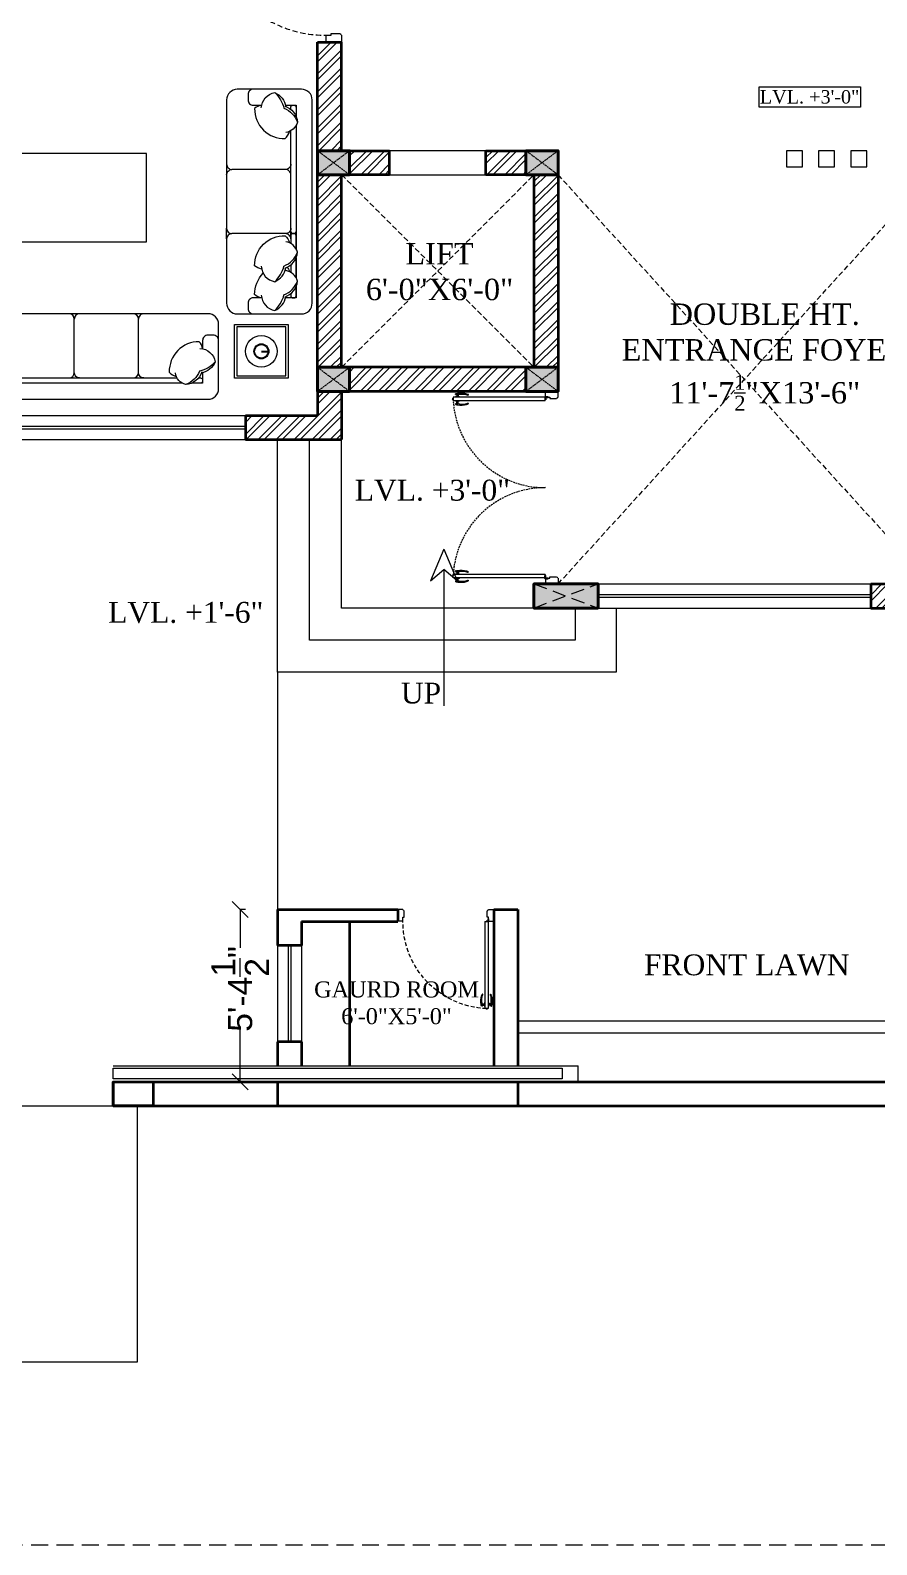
# Model space of a CAD drawing. Header units: inches. Extents: x -61 to 4103, y -308 to 989.
# Drawn here: x 653 to 970, y -308 to 258 of the extents above; entities that cross this region are included whole.
import ezdxf

# ---------------------------------------------------------------- set-up
doc = ezdxf.new("R2010")
doc.units = ezdxf.units.IN
doc.header["$PDMODE"] = 3
for name, pattern in [('$2$$0$HIDDEN', [0.375, 0.25, -0.125]), ('AR-01-R0-COLUMN LAYOUT$0$$0$HIDDEN', [0.375, 0.25, -0.125]), ('AR-01-R0-COLUMN LAYOUT$0$$2$$0$HIDDEN', [0.375, 0.25, -0.125]), ('AR-01-R0-COLUMN LAYOUT$0$HIDDEN', [9.525, 6.35, -3.175]), ('HIDDEN', [0.375, 0.25, -0.125])]:
    doc.linetypes.add(name, pattern=pattern)
doc.layers.get('0').update_dxf_attribs({"lineweight": 0})
for name, color, linetype, lineweight in [('$1$A-DOOR', 34, 'Continuous', 13), ('A-BOUNDARY', 226, 'Continuous', 35), ('A-BOUNDARY WALL COLUMN', 5, 'Continuous', 35), ('A-DECK', 34, 'Continuous', 15), ('A-DIM', 3, 'Continuous', 9), ('A-DOOR', 34, 'Continuous', 13), ('A-HATCH', 8, 'Continuous', 0), ('A-LANDSCAPE', 64, 'Continuous', 18), ('A-STAIR', 5, 'Continuous', 9), ('A-TEXT', 2, 'Continuous', 13), ('A-WALL', 1, 'Continuous', 35), ('A-WINDOW', 4, 'Continuous', 9), ('AR-01-R0-COLUMN LAYOUT$0$A-HIDDEN', 8, 'AR-01-R0-COLUMN LAYOUT$0$$2$$0$HIDDEN', 9), ('AR-01-R0-COLUMN LAYOUT$0$S-BEAM PLINTH', 3, 'AR-01-R0-COLUMN LAYOUT$0$HIDDEN', 9), ('AR-01-R0-COLUMN LAYOUT$0$S-COLUMN FIRST FLOOR', 6, 'Continuous', 40), ('AR-01-R0-COLUMN LAYOUT$0$S-COLUMN GROUND FLOOR', 6, 'Continuous', 40), ('AR-01-R0-COLUMN LAYOUT$0$S-COLUMN HATCH FIRST FLOOR', 8, 'Continuous', 9), ('AR-01-R0-COLUMN LAYOUT$0$S-COLUMN HATCH GROUND FLOOR', 8, 'Continuous', 9), ('AR-01-R0-COLUMN LAYOUT$0$S-COLUMN HATCH SECOND FLOOR', 8, 'Continuous', 9), ('AR-01-R0-COLUMN LAYOUT$0$S-COLUMN S.F. HIDDEN', 8, 'AR-01-R0-COLUMN LAYOUT$0$$0$HIDDEN', 9), ('AR-01-R0-COLUMN LAYOUT$0$S-COLUMN TERRACE FLOOR HIDDEN', 8, 'AR-01-R0-COLUMN LAYOUT$0$$0$HIDDEN', 9)]:
    doc.layers.add(name, color=color, linetype=linetype, lineweight=lineweight)
doc.layers.add('A-FURNITURE', color=7, linetype='Continuous', lineweight=13, true_color=0xab6a54)
doc.styles.add('$1$$0$STYLE1', font='romantic.ttf', dxfattribs={"height": 6})
doc.styles.get("Standard").update_dxf_attribs({"font": 'arial.ttf', "height": 9})
doc.styles.add('STYLE1', font='romantic.ttf', dxfattribs={"height": 6})
doc.dimstyles.get("Standard").update_dxf_attribs({"dimtxt": 18, "dimasz": 6, "dimexe": 0, "dimexo": 6, "dimgap": 0.09, "dimtad": 0, "dimtih": 1, "dimtoh": 1, "dimdec": 1, "dimzin": 0, "dimdsep": 46, "dimlunit": 4, "dimtxsty": 'Standard', "dimblk": 'OBLIQUE', "dimcen": 0.09, "dimclrd": 256, "dimclre": 256, "dimclrt": 256, "dimadec": 0, "dimazin": 0, "dimtfac": 1, "dimtdec": 1, "dimtofl": 0, "dimtmove": 1, "dimatfit": 3, "dimfxl": 1, "dimtolj": 1, "dimtzin": 0, "dimlwd": -1, "dimlwe": -1, "dimarcsym": 0})

# ---------------------------------------------------------------- blocks, each defined once
blk = doc.blocks.new('A$C06385EDA')
at = {"color": 2}
for p, q in [((0, 10), (4.17, 5)), ((11.84, 5), (0, 10)), ((0, 0), (4.17, 5)), ((11.84, 5), (0, 0))]:
    blk.add_line(p, q, dxfattribs=at)
blk = doc.blocks.new('_Oblique')
at = {"color": 0, "linetype": 'ByBlock', "lineweight": -2}
blk.add_line((-0.5, -0.5), (0.5, 0.5), dxfattribs=at)
blk = doc.blocks.new('*D27')
at = {"layer": 'A-DIM', "transparency": 16777216}
for p, q in [((733.55, -70.5), (731.55, -70.5)), ((731.55, -70.5), (731.55, -84.9)), ((731.55, -135), (731.55, -115.57)), ((733.55, -135), (731.55, -135))]:
    blk.add_line(p, q, dxfattribs=at)
at = {"layer": 'Defpoints', "color": 0, "transparency": 16777216}
for p in [(731.55, -70.5), (745.5, -70.5), (745.5, -135)]:
    blk.add_point(p, dxfattribs=at)
at = {"layer": 'A-DIM', "transparency": 16777216, "xscale": 6, "yscale": 6, "zscale": 6}
for p, rotation in [((731.55, -70.5), 90), ((731.55, -135), 270)]:
    blk.add_blockref('_Oblique', p, dxfattribs=dict(at, rotation=rotation))
at = {"layer": 'A-DIM', "transparency": 16777216, "insert": (731.55, -100.23), "char_height": 9, "attachment_point": 5, "rotation": 90}
blk.add_mtext('\\A1;5\'-4{\\H1.000000x;\\S1/2;}"', dxfattribs=at)
blk = doc.blocks.new('handle_')
for p, q in [((-0.75, 0), (0.75, 0)), ((-3.84, -0.87), (-3.85, -0.92)), ((-0.75, -0.13), (-0.75, 0)), ((-0.75, -0.13), (0.75, -0.13)), ((-0.31, -0.13), (-0.31, -0.13)), ((0.3, -0.96), (-0.3, -0.96)), ((-0.29, -0.15), (0.29, -0.15)), ((-0.25, -0.9), (-0.25, -0.15)), ((-0.25, -0.9), (0.25, -0.9)), ((0.25, -0.9), (0.25, -0.15)), ((0.3, -0.96), (0.34, -0.95)), ((0.31, -0.13), (0.31, -0.13)), ((0.65, -1.05), (0.65, -1.23)), ((0.75, -0.13), (0.75, 0))]:
    blk.add_line(p, q)
for centre, radius, start, end in [((-3.78, -0.93), 0.0769, 167.6781, 262.0686), ((-3.77, -0.88), 0.0769, 88.2493, 167.6781), ((-0.3, -1.42), 0.464, 90.2821, 130.7273), ((-0.29, -0.13), 0.0185, 180, 270), ((-0.25, -0.96), 0.0532, 90, 180), ((0.25, -0.96), 0.0532, 0, 90), ((0.29, -0.13), 0.0185, 270, 360), ((0.42, -1.42), 0.478, 67.3956, 98.7522), ((0.57, -1.23), 0.0769, 278.1759, 360), ((0.57, -1.05), 0.0769, 360, 67.3956)]:
    blk.add_arc(centre, radius, start, end)
for points, knots in [([(0.58, -1.31), (0.24, -1.36), (-0.53, -1.5), (-2.81, -1.58), (-3.62, -1.04), (-3.78, -1.01), (-3.79, -1.01)], [0.064651, 0.064651, 0.064651, 0.064651, 0.450521, 1.832326, 2.246212, 2.27179, 2.27179, 2.27179, 2.27179]), ([(-0.6, -1.07), (-0.61, -1.07), (-0.62, -1.07), (-0.77, -1.09), (-0.93, -1.1), (-2.42, -1.12), (-2.75, -1.11), (-3.06, -1.04), (-3.11, -1.02), (-3.21, -0.99), (-3.25, -0.97), (-3.37, -0.91), (-3.43, -0.88), (-3.56, -0.84), (-3.61, -0.82), (-3.7, -0.81), (-3.73, -0.81), (-3.77, -0.81)], [0.667145, 0.667145, 0.667145, 0.667145, 0.681098, 0.681098, 1.004571, 1.004571, 1.651515, 1.651515, 1.812419, 1.812419, 1.988171, 1.988171, 2.163922, 2.163922, 2.251194, 2.251194, 2.323653, 2.323653, 2.323653, 2.323653])]:
    blk.add_open_spline(points, degree=3, knots=knots)
blk = doc.blocks.new("d3'")
at = {"layer": 'A-DOOR'}
for p, q in [((-3.36, 4.49), (-3.36, 37.09)), ((-2.11, 37.09), (-3.36, 37.09)), ((-2.58, 37.09), (-2.58, 37.43)), ((-2.11, 4.49), (-2.11, 37.09)), ((-36, 0), (-36, 4.4)), ((-34.03, 4.4), (-36, 4.4)), ((-34.03, 4.4), (-34.03, 2.9)), ((-3.36, 4.49), (-2.11, 4.49)), ((-2.03, 4.4), (-2.03, 2.9)), ((-2, 4.4), (0, 4.4)), ((-0.75, 4.4), (-0.75, 4.4)), ((-0.75, 4.4), (-0.75, 4.4)), ((0, 0), (0, 4.4)), ((-34.03, 0), (-36, 0)), ((-34.03, 2.9), (-33.53, 2.9)), ((-34.03, 0.14), (-34.03, 0)), ((-33.53, 0.5), (-33.67, 0.5)), ((-33.53, 2.9), (-33.53, 0.5)), ((-2.03, 2.9), (-2.53, 2.9)), ((-2.53, 2.9), (-2.53, 0.5)), ((-2.53, 0.5), (-2.4, 0.5)), ((-2.03, 0.14), (-2.03, 0)), ((-2.03, 0), (0, 0))]:
    blk.add_line(p, q, dxfattribs=at)
at = {"layer": 'A-DOOR', "lineweight": -3}
for p, q in [((-35.5, 4.4), (-35.5, 4.4)), ((-2.08, 4.49), (-2.95, 4.49)), ((-2.95, 4.47), (-2.95, 4.49)), ((-2.08, 4.47), (-2.95, 4.47)), ((-2.02, 4.41), (-2.02, 3.54)), ((-2, 4.41), (-2, 3.54)), ((-2.02, 3.54), (-2, 3.54))]:
    blk.add_line(p, q, dxfattribs=at)
blk.add_circle((-2.02, 4.47), 0.0663, dxfattribs=at)
at = {"layer": 'A-DOOR', "linetype": 'HIDDEN', "ltscale": 6}
blk.add_arc((-1.47, 4.55), 32.56, 92.2361, 180.2684, dxfattribs=at)
at = {"layer": 'A-DOOR'}
for centre, radius, start, end in [((-2.58, 37.09), 0.337, 90, 180), ((-34.03, 0.5), 0.362, 270, 0), ((-2.03, 0.5), 0.362, 180, 270)]:
    blk.add_arc(centre, radius, start, end, dxfattribs=at)
at = {"layer": 'A-DOOR', "extrusion": (0, 0, -1), "zscale": -1, "rotation": 90}
blk.add_blockref('handle_', (3.36, 35.59), dxfattribs=at)
at = {"layer": 'A-DOOR', "rotation": 90}
blk.add_blockref('handle_', (-2.11, 35.59), dxfattribs=at)
blk = doc.blocks.new('A$C0F2200C0')
for p, q in [((10, 89), (30, 89)), ((10, 65), (30, 65)), ((17.81, 19), (17.81, 16.18)), ((18.06, 19), (18.06, 16.18))]:
    blk.add_line(p, q)
for points in [[(28, 35, 0.414214), (32, 39), (32, 111, 0.414214), (30, 113, 0.414214), (32, 115), (32, 111, 0.414214), (30, 113, 0.414214), (32, 115), (32, 139, 0.414214), (28, 143), (4, 143, 0.414214), (0, 139), (0, 39, 0.414214), (4, 35)], [(6, 112.2), (6, 113.8, 0.414214), (6.8, 113), (7.2, 113, 0.414214), (8, 113.8), (8, 112.2, 0.414214), (7.2, 113), (6.8, 113, 0.414214)], [(115.94, 28, 0.414214), (111.94, 32), (63.94, 32, 0.414214), (61.94, 30, 0.414214), (59.94, 32), (63.94, 32, 0.414214), (61.94, 30, 0.414214), (59.94, 32), (35.94, 32, 0.414214), (31.94, 28), (31.94, 4, 0.414214), (35.94, 0), (111.94, 0, 0.414214), (115.94, 4)], [(62.74, 6), (61.14, 6, 0.414214), (61.94, 6.8), (61.94, 7.2, 0.414214), (61.14, 8), (62.74, 8, 0.414214), (61.94, 7.2), (61.94, 6.8, 0.414214)]]:
    blk.add_lwpolyline(points, format="xyb", close=True)
for points in [[(13.98, 141.73, 0.14773), (10.54, 135.88, 0.213343), (5.5, 130.72, 0.178662)], [(19.02, 136, 0.356772), (13.98, 141.73, 0.249542), (9.83, 136.54, -9.61688)], [(18.9, 137), (22, 137, 0.414214), (24, 139), (24, 141, 0.414214), (22, 143)], [(10.27, 136.69, 0.306663), (5.5, 130.72, 0.30633), (9.86, 126.83, -0.872847)], [(6, 132.79), (6, 137), (9.93, 137, 0.414214)], [(8, 135.47), (8, 136.2, 0.414214), (7.2, 137), (6.8, 137, 0.414214), (6, 136.2)], [(6, 136.2), (6, 132.79, 0.414214)], [(18.9, 137.01, -0.165541), (21.54, 135.77, -0.200231), (18.32, 127.83, -0.121523)], [(13.98, 130.95, 0.14773), (10.54, 125.11, 0.213343), (5.5, 119.95, 0.178662)], [(19.02, 125.22, 0.356772), (13.98, 130.95, 0.249542), (9.83, 125.76, -9.61688)], [(10.27, 125.92, 0.306663), (5.5, 119.95, 0.30633), (9.86, 116.05, -0.872847)], [(6, 129.47), (6, 122.02, 0.414214)], [(8, 124.7), (8, 127.45, 0.414214)], [(9.29, 125.53, -0.071865), (8.51, 127.2, 7.115464)], [(18.9, 126.23, -0.165541), (21.54, 124.99, -0.425989), (10.09, 113.76, -0.121523), (8.51, 116.43, 7.115464)], [(6, 118.69), (6, 113.8, 0.414214), (6.8, 113), (7.2, 113, 0.414214), (8, 113.8), (8, 116.68, 0.414214)], [(8, 115, 0.414214), (10, 113)], [(8, 115, 0.414214), (10, 113), (30, 113, 0.414214)], [(6, 48.54), (6, 112.2, -0.414214), (6.8, 113), (7.2, 113, -0.414214), (8, 112.2), (8, 50.55, -0.414214)], [(8, 111, -0.414214), (10, 113), (30, 113, -0.414214)], [(8, 111, -0.414214), (10, 113)], [(8, 87, -0.414214), (10, 89)], [(32, 87, 0.414214), (30, 89)], [(8, 63, -0.414214), (10, 65)], [(32, 63, 0.414214), (30, 65)], [(10.27, 41.31, -0.306663), (5.5, 47.28, -0.30633), (9.86, 51.17, 0.872847)], [(18.9, 41, 0.165541), (21.54, 42.23, 0.425989), (10.09, 53.47, 0.121523), (8.51, 50.8, -7.115464)], [(13.98, 36.27, -0.14773), (10.54, 42.12, -0.213343), (5.5, 47.28, -0.178662)], [(6, 41.8), (6, 45.21, -0.414214)], [(8, 42.53), (8, 41.8, -0.414214), (7.2, 41), (6.8, 41, -0.414214), (6, 41.8)], [(19.02, 42, -0.356772), (13.98, 36.27, -0.249542), (9.83, 41.47, 9.61688)], [(22, 35, 0.414214), (24, 37), (24, 39, 0.414214), (22, 41), (18.9, 41)], [(59.94, 8, 0.414214), (61.94, 10), (61.94, 30, 0.414214)], [(63.94, 8, -0.414214), (61.94, 10), (61.94, 30, -0.414214)], [(83.94, 32, -0.414214), (85.94, 30)], [(87.94, 32, 0.414214), (85.94, 30)], [(87.94, 8, -0.414214), (85.94, 10), (85.94, 30, -0.414214)], [(37.94, 18.9), (37.94, 22, 0.414214), (35.94, 24), (33.94, 24, 0.414214), (31.94, 22)], [(115.94, 22, 0.414214), (113.94, 24), (111.94, 24, 0.414214), (109.94, 22), (109.94, 18.9)], [(38.94, 19.02, 0.356772), (33.21, 13.98, 0.249542), (38.4, 9.83, -9.61688)], [(37.93, 18.9, -0.165541), (39.17, 21.54, -0.200231), (47.11, 18.32, -0.121523)], [(49.72, 19.02, 0.356772), (43.98, 13.98, 0.249542), (49.18, 9.83, -9.61688)], [(48.71, 18.9, -0.165541), (49.94, 21.54, -0.425989), (61.18, 10.09, -0.121523), (58.51, 8.51, 7.115464)], [(109.94, 18.9, 0.165541), (108.71, 21.54, 0.425989), (97.47, 10.09, 0.121523), (100.14, 8.51, -7.115464)], [(108.93, 19.02, -0.356772), (114.67, 13.98, -0.249542), (109.47, 9.83, 9.61688)], [(33.21, 13.98, 0.14773), (39.06, 10.54, 0.213343), (44.21, 5.5, 0.178662)], [(43.98, 13.98, 0.14773), (49.83, 10.54, 0.213343), (54.99, 5.5, 0.178662)], [(114.67, 13.98, -0.14773), (108.82, 10.54, -0.213343), (103.66, 5.5, -0.178662)], [(42.15, 6), (37.94, 6), (37.94, 9.93, 0.414214)], [(39.46, 8), (38.74, 8, 0.414214), (37.94, 7.2), (37.94, 6.8, 0.414214), (38.74, 6)], [(38.25, 10.27, 0.306663), (44.21, 5.5, 0.30633), (48.11, 9.86, -0.872847)], [(38.74, 6), (42.15, 6, 0.414214)], [(45.47, 6), (52.92, 6, 0.414214)], [(50.24, 8), (47.49, 8, 0.414214)], [(49.41, 9.29, -0.071865), (47.74, 8.51, 7.115464)], [(49.02, 10.27, 0.306663), (54.99, 5.5, 0.30633), (58.89, 9.86, -0.872847)], [(56.25, 6), (61.14, 6, 0.414214), (61.94, 6.8), (61.94, 7.2, 0.414214), (61.14, 8), (58.26, 8, 0.414214)], [(59.94, 8, 0.414214), (61.94, 10)], [(63.94, 8, -0.414214), (61.94, 10)], [(102.4, 6), (62.74, 6, -0.414214), (61.94, 6.8), (61.94, 7.2, -0.414214), (62.74, 8), (100.39, 8, -0.414214)], [(83.94, 8, 0.414214), (85.94, 10)], [(87.94, 8, -0.414214), (85.94, 10)], [(109.63, 10.27, -0.306663), (103.66, 5.5, -0.30633), (99.77, 9.86, 0.872847)], [(109.14, 6), (105.73, 6, -0.414214)], [(108.41, 8), (109.14, 8, -0.414214), (109.94, 7.2), (109.94, 6.8, -0.414214), (109.14, 6)]]:
    blk.add_lwpolyline(points, format="xyb")
for points in [[(6, 122.02), (6, 129.47)], [(6, 48.54), (6, 118.69)], [(9.93, 41), (6, 41), (6, 45.21)], [(52.92, 6), (45.47, 6)], [(102.4, 6), (56.25, 6)], [(109.94, 9.93), (109.94, 6), (105.73, 6)]]:
    blk.add_lwpolyline(points)
for points in [[(7.94, 29), (27.94, 29), (27.94, 9), (7.94, 9)], [(27.14, 28.2), (8.74, 28.2), (8.74, 9.8), (27.14, 9.8)]]:
    blk.add_lwpolyline(points, close=True)
for radius in [5.9, 2.82, 2.53]:
    blk.add_circle((17.94, 19), radius)
for centre, start, end in [((10, 91), 180, 270), ((30, 91), 270, 0), ((10, 67), 180, 270), ((30, 67), 270, 0)]:
    blk.add_arc(centre, 2, start, end)
blk = doc.blocks.new('$1$$0$handle_')
for p, q in [((-0.75, 0), (0.75, 0)), ((-3.84, -0.87), (-3.85, -0.92)), ((-0.75, -0.13), (-0.75, 0)), ((-0.75, -0.13), (0.75, -0.13)), ((-0.31, -0.13), (-0.31, -0.13)), ((0.3, -0.96), (-0.3, -0.96)), ((-0.29, -0.15), (0.29, -0.15)), ((-0.25, -0.9), (-0.25, -0.15)), ((-0.25, -0.9), (0.25, -0.9)), ((0.25, -0.9), (0.25, -0.15)), ((0.3, -0.96), (0.34, -0.95)), ((0.31, -0.13), (0.31, -0.13)), ((0.65, -1.05), (0.65, -1.23)), ((0.75, -0.13), (0.75, 0))]:
    blk.add_line(p, q)
for centre, radius, start, end in [((-3.78, -0.93), 0.0769, 167.6781, 262.0686), ((-3.77, -0.88), 0.0769, 88.2493, 167.6781), ((-0.3, -1.42), 0.464, 90.2821, 130.7273), ((-0.29, -0.13), 0.0185, 180, 270), ((-0.25, -0.96), 0.0532, 90, 180), ((0.25, -0.96), 0.0532, 0, 90), ((0.29, -0.13), 0.0185, 270, 360), ((0.42, -1.42), 0.478, 67.3956, 98.7522), ((0.57, -1.23), 0.0769, 278.1759, 360), ((0.57, -1.05), 0.0769, 360, 67.3956)]:
    blk.add_arc(centre, radius, start, end)
for points, knots in [([(0.58, -1.31), (0.24, -1.36), (-0.53, -1.5), (-2.81, -1.58), (-3.62, -1.04), (-3.78, -1.01), (-3.79, -1.01)], [0.064651, 0.064651, 0.064651, 0.064651, 0.450521, 1.832326, 2.246212, 2.27179, 2.27179, 2.27179, 2.27179]), ([(-0.6, -1.07), (-0.61, -1.07), (-0.62, -1.07), (-0.77, -1.09), (-0.93, -1.1), (-2.42, -1.12), (-2.75, -1.11), (-3.06, -1.04), (-3.11, -1.02), (-3.21, -0.99), (-3.25, -0.97), (-3.37, -0.91), (-3.43, -0.88), (-3.56, -0.84), (-3.61, -0.82), (-3.7, -0.81), (-3.73, -0.81), (-3.77, -0.81)], [0.667145, 0.667145, 0.667145, 0.667145, 0.681098, 0.681098, 1.004571, 1.004571, 1.651515, 1.651515, 1.812419, 1.812419, 1.988171, 1.988171, 2.163922, 2.163922, 2.251194, 2.251194, 2.323653, 2.323653, 2.323653, 2.323653])]:
    blk.add_open_spline(points, degree=3, knots=knots)
blk = doc.blocks.new('A$C58D84438')
at = {"layer": '$1$A-DOOR'}
for p, q in [((5.2, 11.1), (5.2, 91.5)), ((5.2, 91.5), (8.3, 91.5)), ((6.4, 91.5), (6.4, 92.4)), ((8.3, 11.1), (8.3, 91.5)), ((159.7, 11.1), (159.7, 91.5)), ((162.8, 91.5), (159.7, 91.5)), ((161.6, 91.5), (161.6, 92.4)), ((162.8, 11.1), (162.8, 91.5)), ((4.9, 10.9), (0, 10.9)), ((0, 0), (0, 10.9)), ((5, 0), (0, 0)), ((1.9, 10.9), (1.9, 10.9)), ((1.9, 10.9), (1.9, 10.9)), ((5, 10.9), (5, 7.2)), ((5, 7.2), (6.3, 7.2)), ((5, 0.3), (5, 0)), ((8.3, 11.1), (5.2, 11.1)), ((6.3, 1.2), (5.9, 1.2)), ((6.3, 7.2), (6.3, 1.2)), ((159.7, 11.1), (162.8, 11.1)), ((163, 7.2), (161.7, 7.2)), ((161.7, 7.2), (161.7, 1.2)), ((161.7, 1.2), (162.1, 1.2)), ((163, 10.9), (163, 7.2)), ((163, 0.3), (163, 0)), ((163, 0), (168, 0)), ((163.1, 10.9), (168, 10.9)), ((166.1, 10.9), (166.1, 10.9)), ((166.1, 10.9), (166.1, 10.9)), ((168, 0), (168, 10.9))]:
    blk.add_line(p, q, dxfattribs=at)
at = {"layer": '$1$A-DOOR', "lineweight": -3}
for p, q in [((4.9, 10.9), (4.9, 8.7)), ((5, 8.7), (4.9, 8.7)), ((5, 10.9), (5, 8.7)), ((5.1, 11.1), (7.3, 11.1)), ((5.1, 11), (7.3, 11)), ((7.3, 11), (7.3, 11.1)), ((162.9, 11.1), (160.7, 11.1)), ((160.7, 11), (160.7, 11.1)), ((162.9, 11), (160.7, 11)), ((163, 10.9), (163, 8.7)), ((163, 8.7), (163.1, 8.7)), ((163.1, 10.9), (163.1, 8.7))]:
    blk.add_line(p, q, dxfattribs=at)
for centre in [(5, 11), (163, 11)]:
    blk.add_circle(centre, 0.164, dxfattribs=at)
at = {"layer": '$1$A-DOOR'}
for centre, radius, start, end in [((6.4, 91.5), 0.833, 0, 90), ((161.6, 91.5), 0.833, 90, 180), ((5, 1.2), 0.893, 270, 0), ((163, 1.2), 0.893, 180, 270)]:
    blk.add_arc(centre, radius, start, end, dxfattribs=at)
at = {"layer": '$1$A-DOOR', "linetype": '$2$$0$HIDDEN', "ltscale": 6}
for centre, start, end in [((3.6, 11.2), 359.7316, 87.7639), ((164.4, 11.2), 92.2361, 180.2684)]:
    blk.add_arc(centre, 80.4, start, end, dxfattribs=at)
at = {"layer": '$1$A-DOOR', "extrusion": (0, 0, -1), "yscale": 2.46814353892633, "zscale": -2.46814353892633}
for p, xscale, rotation in [((-5.2, 87.8), 2.46814353892633, 90), ((-162.8, 87.8), -2.46814353892633, 270)]:
    blk.add_blockref('$1$$0$handle_', p, dxfattribs=dict(at, xscale=xscale, rotation=rotation))
at = {"layer": '$1$A-DOOR', "yscale": 2.46814353892633, "zscale": 2.46814353892633}
for p, xscale, rotation in [((8.3, 87.8), 2.46814353892633, 90), ((159.7, 87.8), -2.46814353892633, 270)]:
    blk.add_blockref('$1$$0$handle_', p, dxfattribs=dict(at, xscale=xscale, rotation=rotation))

msp = doc.modelspace()

# ---------------------------------------------------------------- hatches: boundary and pattern name
at = {"layer": 'A-HATCH'}
h = msp.add_hatch(dxfattribs=at)
h.set_pattern_fill('ANSI32', color=256, scale=0.5)
h.paths.add_polyline_path([(769.5, 253.73), (760.5, 253.73), (760.5, 213.19), (769.5, 213.19)])
h = msp.add_hatch(dxfattribs=at)
h.set_pattern_fill('ANSI32', color=256, scale=0.5)
h.set_pattern_definition([(45, (4.5, -0.0001), (-3.367596, 3.367596), []), (45, (6.745, -0.0001), (-3.367596, 3.367596), [])])
h.paths.add_polyline_path([(1003.5, 220.69), (994.5, 220.69), (994.5, 51.19), (967.5, 51.19), (967.5, 42.19), (994.5, 42.19), (994.5, 24), (1003.5, 24)])
h = msp.add_hatch(dxfattribs=at)
h.set_pattern_fill('ANSI32', color=256, scale=0.5)
h.paths.add_polyline_path([(787.5, 213.19), (772.5, 213.19), (772.5, 204.19), (787.5, 204.19)])
h = msp.add_hatch(dxfattribs=at)
h.set_pattern_fill('ANSI32', color=256, scale=0.5)
h.paths.add_polyline_path([(838.5, 213.19), (823.5, 213.19), (823.5, 204.19), (838.5, 204.19)])
h = msp.add_hatch(dxfattribs=at)
h.set_pattern_fill('ANSI32', color=256, scale=0.5)
h.paths.add_polyline_path([(769.5, 204.19), (760.5, 204.19), (760.5, 132.19), (769.5, 132.19)])
h = msp.add_hatch(dxfattribs=at)
h.set_pattern_fill('ANSI32', color=256, scale=0.5)
h.paths.add_polyline_path([(850.5, 204.19), (841.5, 204.19), (841.5, 132.19), (850.5, 132.19)])
h = msp.add_hatch(dxfattribs=at)
h.set_pattern_fill('ANSI32', color=256, scale=0.5)
h.paths.add_polyline_path([(838.5, 132.19), (772.5, 132.19), (772.5, 123.19), (838.5, 123.19)])
h = msp.add_hatch(dxfattribs=at)
h.set_pattern_fill('ANSI32', color=256, scale=0.5)
h.paths.add_polyline_path([(769.5, 123.19), (760.5, 123.19), (760.5, 114.19), (733.5, 114.19), (733.5, 105.19), (769.5, 105.19)])
at = {"layer": 'AR-01-R0-COLUMN LAYOUT$0$S-COLUMN HATCH FIRST FLOOR', "linetype": 'ByBlock'}
h = msp.add_hatch(color=256, dxfattribs=at)
h.dxf.hatch_style = 1
h.paths.add_polyline_path([(760.5, 213.19), (772.5, 213.19), (772.5, 204.19), (760.5, 204.19)])
h = msp.add_hatch(color=256, dxfattribs=at)
h.dxf.hatch_style = 1
h.paths.add_polyline_path([(838.5, 213.19), (850.5, 213.19), (850.5, 204.19), (838.5, 204.19)])
h = msp.add_hatch(color=256, dxfattribs=at)
h.dxf.hatch_style = 1
h.paths.add_polyline_path([(760.5, 132.19), (772.5, 132.19), (772.5, 123.19), (760.5, 123.19)])
h = msp.add_hatch(color=256, dxfattribs=at)
h.dxf.hatch_style = 1
h.paths.add_polyline_path([(838.5, 132.19), (850.5, 132.19), (850.5, 123.19), (838.5, 123.19)])
h = msp.add_hatch(color=256, dxfattribs=at)
h.dxf.hatch_style = 1
h.paths.add_polyline_path([(865.5, 42.19), (841.5, 42.19), (841.5, 51.19), (865.5, 51.19)])
at = {"layer": 'AR-01-R0-COLUMN LAYOUT$0$S-COLUMN HATCH GROUND FLOOR', "linetype": 'ByBlock'}
for points in [[(760.5, 213.19), (772.5, 213.19), (772.5, 204.19), (760.5, 204.19)], [(838.5, 213.19), (850.5, 213.19), (850.5, 204.19), (838.5, 204.19)], [(760.5, 132.19), (772.5, 132.19), (772.5, 123.19), (760.5, 123.19)], [(838.5, 132.19), (850.5, 132.19), (850.5, 123.19), (838.5, 123.19)], [(865.5, 42.19), (841.5, 42.19), (841.5, 51.19), (865.5, 51.19)]]:
    msp.add_hatch(color=256, dxfattribs=at).paths.add_polyline_path(points)
at = {"layer": 'AR-01-R0-COLUMN LAYOUT$0$S-COLUMN HATCH SECOND FLOOR', "linetype": 'ByBlock'}
h = msp.add_hatch(color=256, dxfattribs=at)
h.dxf.hatch_style = 1
h.paths.add_polyline_path([(430.5, 315.23), (454.5, 315.23), (454.5, 306.23), (430.5, 306.23)])
h.paths.add_polyline_path([(427.5, 213.19), (439.5, 213.19), (439.5, 204.19), (427.5, 204.19)])
h.paths.add_polyline_path([(349.5, 213.19), (361.5, 213.19), (361.5, 204.19), (349.5, 204.19)])
h.paths.add_polyline_path([(760.5, 213.19), (772.5, 213.19), (772.5, 204.19), (760.5, 204.19)])
h.paths.add_polyline_path([(838.5, 213.19), (850.5, 213.19), (850.5, 204.19), (838.5, 204.19)])
h.paths.add_polyline_path([(838.5, 132.19), (850.5, 132.19), (850.5, 123.19), (838.5, 123.19)])
h.paths.add_polyline_path([(760.5, 132.19), (772.5, 132.19), (772.5, 123.19), (760.5, 123.19)])
h.paths.add_polyline_path([(595.5, 114.19), (604.5, 114.19), (604.5, 90.19), (595.5, 90.19)])
h.paths.add_polyline_path([(427.5, 132.19), (439.5, 132.19), (439.5, 123.19), (427.5, 123.19)])
h.paths.add_polyline_path([(349.5, 132.19), (361.5, 132.19), (361.5, 123.19), (349.5, 123.19)])

# ---------------------------------------------------------------- linework, layer by layer
at = {"layer": 'A-BOUNDARY'}
for p, q in [((684, -135), (684, -144)), ((684, -135), (745.5, -135)), ((835.5, -135), (1191, -135)), ((684, -144), (745.5, -144)), ((835.5, -144), (1200, -144))]:
    msp.add_line(p, q, dxfattribs=at)
at = {"layer": 'A-BOUNDARY WALL COLUMN'}
msp.add_lwpolyline([(699, -135), (699, -144), (684, -144), (684, -135)], close=True, dxfattribs=at)
at = {"layer": 'A-DECK', "color": 8}
for p, q in [((516, -144), (684, -144)), ((693, -143.77), (693, -239.77)), ((693, -239.77), (507, -239.77))]:
    msp.add_line(p, q, dxfattribs=at)
at = {"layer": 'A-DOOR'}
for p, q in [((823.5, 213.19), (787.5, 213.19)), ((787.5, 204.19), (823.5, 204.19)), ((684, -129), (858, -129)), ((858, -135), (858, -129))]:
    msp.add_line(p, q, dxfattribs=at)
msp.add_lwpolyline([(684, -129.8), (852, -129.8), (852, -133.8), (684, -133.8)], close=True, dxfattribs=at)
at = {"layer": 'A-FURNITURE'}
for points in [[(696.5, 212.16), (637.5, 212.16), (637.5, 179.16), (696.5, 179.16)], [(942, 213.19), (936, 213.19), (936, 207.19), (942, 207.19)], [(954, 213.19), (948, 213.19), (948, 207.19), (954, 207.19)], [(966, 213.19), (960, 213.19), (960, 207.19), (966, 207.19)]]:
    msp.add_lwpolyline(points, close=True, dxfattribs=at)
at = {"layer": 'A-LANDSCAPE'}
for p, q in [((745.5, 18.19), (745.5, -70.5)), ((1168.5, -112.31), (835.5, -112.31)), ((1173, -116.81), (835.5, -116.81))]:
    msp.add_line(p, q, dxfattribs=at)
at = {"layer": 'A-STAIR'}
for p, q in [((745.5, 18.19), (745.5, 105.19)), ((757.5, 30.19), (757.5, 105.19)), ((769.5, 42.19), (769.5, 105.19)), ((841.5, 42.19), (769.5, 42.19)), ((856.87, 42.19), (856.87, 30.19)), ((872.25, 42.19), (872.25, 18.19)), ((856.87, 30.19), (757.5, 30.19)), ((872.25, 18.19), (745.5, 18.19))]:
    msp.add_line(p, q, dxfattribs=at)
at = {"layer": 'A-TEXT'}
msp.add_line((807.75, 56.55), (807.75, 5.56), dxfattribs=at)
msp.add_lwpolyline([(925.7, 237.11), (963.69, 237.11), (963.69, 229.51), (925.7, 229.51)], close=True, dxfattribs=at)
at = {"layer": 'A-WALL'}
for p, q in [((760.5, 213.19), (760.5, 253.73)), ((760.5, 253.73), (769.5, 253.73)), ((769.5, 213.19), (769.5, 253.73)), ((772.5, 213.19), (787.5, 213.19)), ((787.5, 204.19), (787.5, 213.19)), ((823.5, 213.19), (838.5, 213.19)), ((823.5, 204.19), (823.5, 213.19)), ((760.5, 132.19), (760.5, 204.19)), ((769.5, 132.19), (769.5, 204.19)), ((787.5, 204.19), (772.5, 204.19)), ((838.5, 204.19), (823.5, 204.19)), ((841.5, 204.19), (841.5, 132.19)), ((850.5, 204.19), (850.5, 132.19)), ((838.5, 132.19), (772.5, 132.19)), ((760.5, 123.19), (760.5, 114.19)), ((769.5, 123.19), (769.5, 105.19)), ((838.5, 123.19), (772.5, 123.19)), ((733.5, 114.19), (760.5, 114.19)), ((733.5, 114.19), (733.5, 105.19)), ((733.5, 105.19), (769.5, 105.19)), ((967.5, 51.19), (994.5, 51.19)), ((967.5, 51.19), (967.5, 42.19)), ((967.5, 42.19), (994.5, 42.19)), ((745.5, -70.5), (745.5, -84)), ((745.5, -70.5), (790.5, -70.5)), ((790.5, -70.5), (790.5, -75)), ((826.5, -70.5), (826.5, -129)), ((826.5, -70.5), (835.5, -70.5)), ((835.5, -70.5), (835.5, -129)), ((754.5, -75), (754.5, -84)), ((754.5, -75), (790.5, -75)), ((772.5, -75), (772.5, -129)), ((754.5, -84), (745.5, -84)), ((754.5, -120), (745.5, -120)), ((745.5, -120), (745.5, -129)), ((754.5, -120), (754.5, -129)), ((745.5, -135), (835.5, -135)), ((745.5, -135), (745.5, -144)), ((835.5, -135), (835.5, -144)), ((745.5, -144), (835.5, -144))]:
    msp.add_line(p, q, dxfattribs=at)
at = {"layer": 'A-WINDOW'}
for p, q in [((631.5, 114.19), (733.5, 114.19)), ((631.5, 110.19), (733.5, 110.19)), ((631.5, 109.19), (733.5, 109.19)), ((631.5, 105.19), (733.5, 105.19)), ((865.5, 51.19), (967.5, 51.19)), ((865.5, 47.19), (967.5, 47.19)), ((865.5, 46.19), (967.5, 46.19)), ((865.5, 42.19), (967.5, 42.19)), ((745.5, -84), (745.5, -120)), ((749.5, -84), (749.5, -120)), ((750.5, -84), (750.5, -120)), ((754.5, -84), (754.5, -120))]:
    msp.add_line(p, q, dxfattribs=at)
at = {"layer": 'AR-01-R0-COLUMN LAYOUT$0$A-HIDDEN', "ltscale": 8}
for p, q in [((769.5, 132.19), (841.5, 204.19)), ((769.5, 204.19), (841.5, 132.19)), ((850.5, 51.19), (990, 204.19)), ((850.5, 204.19), (990, 51.19))]:
    msp.add_line(p, q, dxfattribs=at)
at = {"layer": 'AR-01-R0-COLUMN LAYOUT$0$S-BEAM PLINTH'}
msp.add_lwpolyline([(1246.29, 989.07), (-61.05, 989.07), (-61.05, -308.04), (1246.29, -308.04)], close=True, dxfattribs=at)
at = {"layer": 'AR-01-R0-COLUMN LAYOUT$0$S-COLUMN FIRST FLOOR', "linetype": 'ByBlock'}
for points in [[(760.5, 213.19), (772.5, 213.19), (772.5, 204.19), (760.5, 204.19)], [(838.5, 213.19), (850.5, 213.19), (850.5, 204.19), (838.5, 204.19)], [(760.5, 132.19), (772.5, 132.19), (772.5, 123.19), (760.5, 123.19)], [(838.5, 132.19), (850.5, 132.19), (850.5, 123.19), (838.5, 123.19)], [(865.5, 42.19), (841.5, 42.19), (841.5, 51.19), (865.5, 51.19)]]:
    msp.add_lwpolyline(points, close=True, dxfattribs=at)
at = {"layer": 'AR-01-R0-COLUMN LAYOUT$0$S-COLUMN GROUND FLOOR', "linetype": 'ByBlock'}
for points in [[(760.5, 213.19), (772.5, 213.19), (772.5, 204.19), (760.5, 204.19)], [(838.5, 213.19), (850.5, 213.19), (850.5, 204.19), (838.5, 204.19)], [(760.5, 132.19), (772.5, 132.19), (772.5, 123.19), (760.5, 123.19)], [(838.5, 132.19), (850.5, 132.19), (850.5, 123.19), (838.5, 123.19)], [(865.5, 42.19), (841.5, 42.19), (841.5, 51.19), (865.5, 51.19)]]:
    msp.add_lwpolyline(points, close=True, dxfattribs=at)
at = {"layer": 'AR-01-R0-COLUMN LAYOUT$0$S-COLUMN S.F. HIDDEN', "ltscale": 20}
for p, q in [((841.5, 51.19), (865.5, 42.19)), ((841.5, 42.19), (865.5, 51.19))]:
    msp.add_line(p, q, dxfattribs=at)
msp.add_lwpolyline([(865.5, 42.19), (841.5, 42.19), (841.5, 51.19), (865.5, 51.19)], close=True, dxfattribs=at)
at = {"layer": 'AR-01-R0-COLUMN LAYOUT$0$S-COLUMN TERRACE FLOOR HIDDEN'}
for p, q in [((760.5, 204.19), (772.5, 213.19)), ((772.5, 204.19), (760.5, 213.19)), ((838.5, 204.19), (850.5, 213.19)), ((850.5, 204.19), (838.5, 213.19)), ((760.5, 123.19), (772.5, 132.19)), ((772.5, 123.19), (760.5, 132.19)), ((850.5, 123.19), (838.5, 132.19)), ((838.5, 123.19), (850.5, 132.19))]:
    msp.add_line(p, q, dxfattribs=at)
at = {"layer": 'AR-01-R0-COLUMN LAYOUT$0$S-COLUMN TERRACE FLOOR HIDDEN', "ltscale": 25}
for points in [[(760.5, 213.19), (772.5, 213.19), (772.5, 204.19), (760.5, 204.19)], [(838.5, 213.19), (850.5, 213.19), (850.5, 204.19), (838.5, 204.19)], [(760.5, 132.19), (772.5, 132.19), (772.5, 123.19), (760.5, 123.19)], [(838.5, 132.19), (850.5, 132.19), (850.5, 123.19), (838.5, 123.19)]]:
    msp.add_lwpolyline(points, close=True, dxfattribs=at)

# ---------------------------------------------------------------- block references
at = {"layer": 'A-DOOR', "rotation": 90}
for name, p, xscale, yscale, zscale in [("d3'", (769.5, 301.73), 1.333333333333485, 1.333333333333485, 1.333333333333484), ('A$C58D84438', (850.5, 51.19), 0.4286160050734225, 0.4286160050734225, 0.4286160050734007)]:
    msp.add_blockref(name, p, dxfattribs=dict(at, xscale=xscale, yscale=yscale, zscale=zscale))
at = {"layer": 'A-DOOR', "xscale": -1, "rotation": 180}
msp.add_blockref("d3'", (826.5, -70.5), dxfattribs=at)
at = {"layer": 'A-FURNITURE', "rotation": 90}
msp.add_blockref('A$C0F2200C0', (758.5, 120.23), dxfattribs=at)
at = {"layer": 'A-TEXT', "xscale": -1, "rotation": 270}
msp.add_blockref('A$C06385EDA', (802.75, 52.38), dxfattribs=at)

# ---------------------------------------------------------------- texts
at = {"layer": 'A-TEXT', "attachment_point": 5}
for s, insert, char_height, width, style in [('\\A1;LVL. +3\'-0"', (944.62, 233.27), 5, 38.1376, 'STYLE1'), ('\\A1;LIFT\\P6\'-0"X6\'-0"', (806.17, 167.91), 8, 129.4496, 'STYLE1'), ('\\A1;DOUBLE HT.\\PENTRANCE FOYER \\P11\'-7{\\H0.7x;\\S1/2;}"X13\'-6"', (927.83, 136.01), 8, 129.4496, 'STYLE1'), ('\\A1;LVL. +3\'-0"', (803.5, 86.16), 7.8, 112.412, '$1$$0$STYLE1'), ('\\A1;LVL. +1\'-6"', (711.21, 40.47), 7.8, 87.7623, '$1$$0$STYLE1'), ('\\A1;UP', (799.23, 10.33), 7.8, 129.4496, '$1$$0$STYLE1'), ('\\A1;FRONT LAWN', (921.13, -91.31), 7.8, 129.4496, '$1$$0$STYLE1'), ('\\A1;GAURD ROOM\\P6\'-0"X5\'-0"', (790.06, -105.47), 6, 129.4496, '$1$$0$STYLE1')]:
    msp.add_mtext(s, dxfattribs=dict(at, insert=insert, char_height=char_height, width=width, style=style))

# ---------------------------------------------------------------- dimensions: what is measured, and where the dimension line sits
at = {"layer": 'A-DIM'}
dim = msp.add_linear_dim(base=(731.55, -70.5), p1=(745.5, -135), p2=(745.5, -70.5), angle=90, dimstyle='Standard', override={"dimtxt": 9, "dimtih": 0, "dimtoh": 0, "dimfxl": 2, "dimfxlon": 1}, dxfattribs=at)
dim.commit()
dim.dimension.update_dxf_attribs({"geometry": '*D27', "text_midpoint": (731.55, -100.23), "dimtype": 160})

doc.saveas('drawing.dxf')
